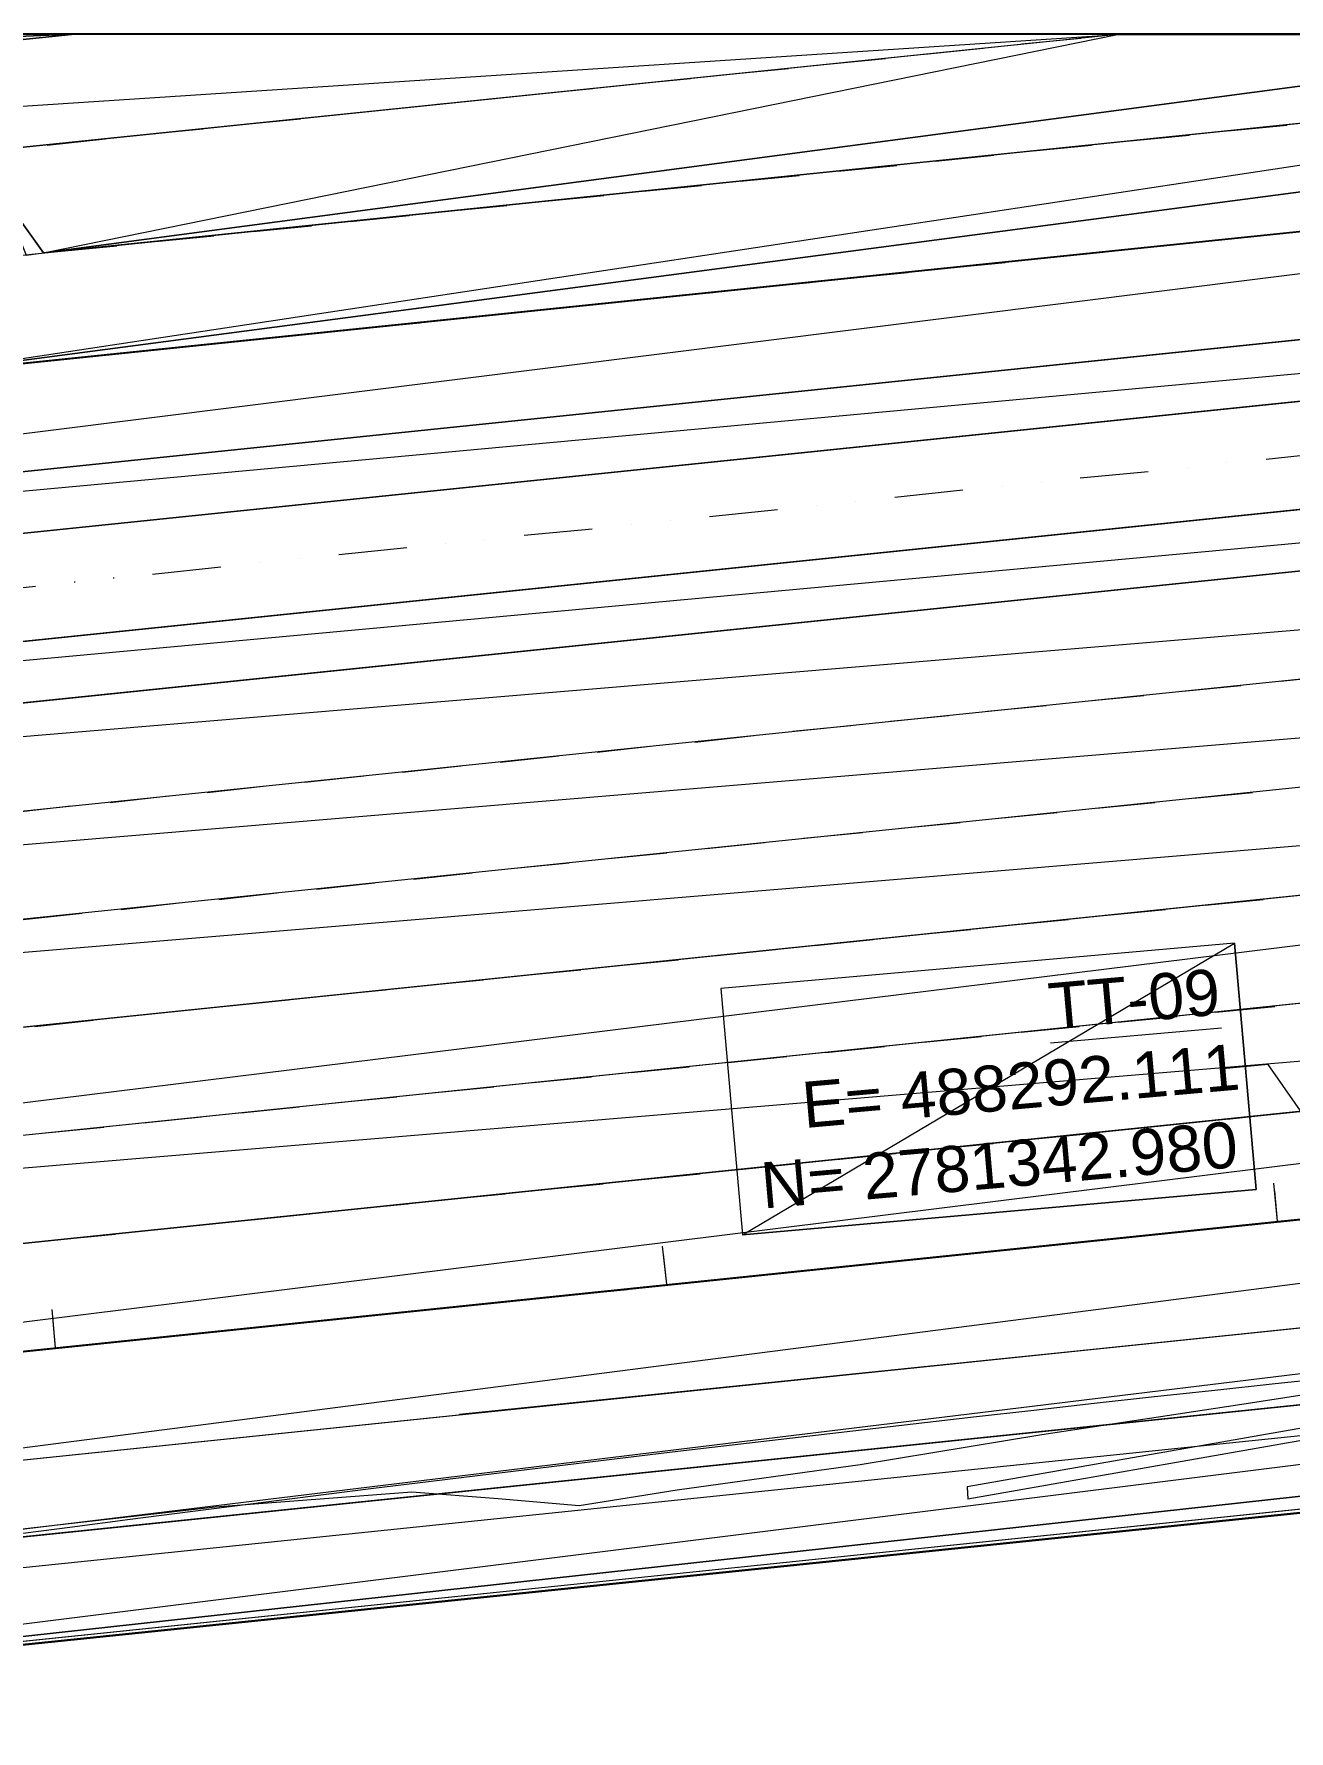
# Model space of a CAD drawing. Header units: inches. Extents: x -0.6 to 32.5, y 0.8 to 22.6.
# Drawn here: x 18.394 to 21.306, y 11.984 to 15.922 of the extents above; entities that cross this region are included whole.
import ezdxf

# ---------------------------------------------------------------- set-up
doc = ezdxf.new("R2010")
doc.units = ezdxf.units.IN
doc.header["$MEASUREMENT"] = 0
doc.layers.add('PDF_Geometry', color=7, linetype='Continuous', true_color=0xa5a5a5)
doc.layers.add('PDF_Text', color=7, linetype='Continuous')
doc.styles.add('PDF Arial', font='arial.ttf')

msp = doc.modelspace()

# ---------------------------------------------------------------- linework, layer by layer
at = {"layer": 'PDF_Geometry', "color": 7, "lineweight": 0}
for points in [[(27.7256, 9.3289), (27.7256, 15.9222), (0.8839, 15.9222), (0.8839, 9.3289), (27.7256, 9.3289)], [(21.2789, 13.1672), (21.2706, 13.2556)], [(21.2789, 13.1672), (21.2722, 13.2372)], [(19.8622, 13.0206), (19.8522, 13.1089)], [(19.8622, 13.0206), (19.8539, 13.0905)], [(18.4439, 12.8739), (18.4356, 12.9622)], [(18.4439, 12.8739), (18.4372, 12.9439)]]:
    msp.add_lwpolyline(points, dxfattribs=at)
at = {"layer": 'PDF_Geometry', "color": 254, "lineweight": 0, "true_color": 0xdcdcdc}
for points in [[(16.0556, 15.9206), (18.4806, 15.9206), (14.2522, 15.7356), (16.0556, 15.9206)], [(18.4806, 15.9206), (14.2522, 15.7356), (14.2772, 15.4872), (18.4806, 15.9206)], [(14.3022, 15.2389), (14.2772, 15.4872), (20.9072, 15.9206), (14.3022, 15.2389)], [(14.2772, 15.4872), (20.9072, 15.9206), (18.4806, 15.9206), (14.2772, 15.4872)], [(25.7589, 15.9206), (14.3806, 14.4939), (14.3539, 14.7422), (25.7589, 15.9206)], [(27.0589, 15.8056), (25.7589, 15.9206), (14.3806, 14.4939), (27.0589, 15.8056)], [(17.9689, 15.3672), (18.1356, 15.1339), (23.3322, 15.9206), (17.9689, 15.3672)], [(18.1356, 15.1339), (23.3322, 15.9206), (24.1006, 15.9206), (18.1356, 15.1339)], [(24.1006, 15.9206), (25.7589, 15.9206), (18.1356, 15.1339), (24.1006, 15.9206)], [(18.2489, 15.6472), (18.4156, 15.4139), (20.9072, 15.9206), (18.2489, 15.6472)], [(18.4156, 15.4139), (20.9072, 15.9206), (22.2339, 15.9206), (18.4156, 15.4139)], [(22.2339, 15.9206), (23.3322, 15.9206), (18.4156, 15.4139), (22.2339, 15.9206)], [(14.3806, 14.4939), (27.0739, 15.6639), (27.0589, 15.8056), (14.3806, 14.4939)], [(14.3939, 14.3522), (14.3806, 14.4939), (27.0739, 15.6639), (14.3939, 14.3522)], [(18.4156, 15.4139), (18.3206, 15.5472), (18.3756, 15.4089), (18.4156, 15.4139)], [(27.1222, 15.4172), (27.1372, 15.2756), (14.3872, 14.1006), (27.1222, 15.4172)], [(27.1372, 15.2756), (14.3872, 14.1006), (14.4072, 13.9606), (27.1372, 15.2756)], [(14.4072, 13.9606), (27.1622, 15.0272), (27.1372, 15.2756), (14.4072, 13.9606)], [(14.4422, 13.7122), (14.4072, 13.9606), (27.1622, 15.0272), (14.4422, 13.7122)], [(14.4422, 13.7122), (27.1889, 14.7789), (27.1622, 15.0272), (14.4422, 13.7122)], [(14.4772, 13.4655), (14.4422, 13.7122), (27.1889, 14.7789), (14.4772, 13.4655)], [(14.4772, 13.4656), (27.2139, 14.5306), (27.1889, 14.7789), (14.4772, 13.4656)], [(14.5122, 13.2189), (14.4772, 13.4656), (27.2139, 14.5306), (14.5122, 13.2189)], [(27.0722, 14.5172), (14.6789, 12.9856), (14.5122, 13.2189), (27.0722, 14.5172)], [(27.2389, 14.2839), (27.0722, 14.5172), (14.6789, 12.9856), (27.2389, 14.2839)], [(14.5472, 12.9706), (27.2656, 14.0355), (27.2389, 14.2839), (14.5472, 12.9706)], [(14.5822, 12.7239), (14.5472, 12.9706), (27.2656, 14.0355), (14.5822, 12.7239)], [(27.1239, 14.0206), (15.1206, 12.5289), (14.9522, 12.7622), (27.1239, 14.0206)], [(27.2906, 13.7872), (27.1239, 14.0206), (15.1206, 12.5289), (27.2906, 13.7872)], [(27.1489, 13.7722), (17.2789, 12.5006), (17.1122, 12.7339), (27.1489, 13.7722)], [(27.3156, 13.5389), (27.1489, 13.7722), (17.2789, 12.5006), (27.3156, 13.5389)], [(27.2155, 13.5289), (17.3989, 12.3339), (17.2789, 12.5006), (27.2155, 13.5289)], [(27.3339, 13.3622), (27.2155, 13.5289), (17.3989, 12.3339), (27.3339, 13.3622)]]:
    msp.add_lwpolyline(points, dxfattribs=at)
at = {"layer": 'PDF_Geometry', "lineweight": 0}
for points in [[(18.3972, 15.9122), (18.4806, 15.9206)], [(20.6856, 15.8989), (20.8222, 15.9122)], [(0.8856, 13.0989), (27.7239, 15.8739)], [(20.4606, 15.8756), (20.5956, 15.8889)], [(20.0072, 15.8289), (20.1439, 15.8422)], [(20.2339, 15.8522), (20.3689, 15.8656)], [(19.5556, 15.7822), (19.6906, 15.7956)], [(19.7806, 15.8056), (19.9172, 15.8189)], [(19.3289, 15.7589), (19.4639, 15.7722)], [(0.8856, 12.9556), (27.7239, 15.7306)], [(18.8756, 15.7122), (19.0122, 15.7256)], [(19.1022, 15.7356), (19.2372, 15.7489)], [(18.4239, 15.6639), (18.5589, 15.6789)], [(18.6489, 15.6889), (18.7856, 15.7022)], [(20.9372, 15.6739), (21.0739, 15.6872)], [(21.1639, 15.6972), (21.3006, 15.7106)], [(20.4856, 15.6272), (20.6206, 15.6406)], [(20.7122, 15.6506), (20.8472, 15.6639)], [(20.2589, 15.6039), (20.3956, 15.6172)], [(19.8072, 15.5572), (19.9422, 15.5706)], [(20.0322, 15.5806), (20.1689, 15.5939)], [(19.3539, 15.5106), (19.4906, 15.5239)], [(19.5806, 15.5339), (19.7156, 15.5472)], [(0.8856, 12.7056), (27.7239, 15.4806)], [(19.1272, 15.4872), (19.2639, 15.5006)], [(18.6755, 15.4406), (18.8106, 15.4539)], [(18.9022, 15.4639), (19.0372, 15.4772)], [(20.9639, 15.4256), (21.0989, 15.4406)], [(21.1906, 15.4489), (21.3256, 15.4639)], [(18.4489, 15.4172), (18.5856, 15.4306)], [(20.7372, 15.4022), (20.8739, 15.4156)], [(20.2855, 15.3556), (20.4206, 15.3689)], [(20.5106, 15.3789), (20.6472, 15.3922)], [(0.8856, 12.5622), (27.7239, 15.3372)], [(19.8322, 15.3089), (19.9689, 15.3222)], [(20.0589, 15.3322), (20.1939, 15.3456)], [(19.6056, 15.2856), (19.7422, 15.2989)], [(19.1539, 15.2389), (19.2889, 15.2522)], [(19.3806, 15.2622), (19.5156, 15.2756)], [(18.7005, 15.1922), (18.8372, 15.2056)], [(18.9272, 15.2155), (19.0622, 15.2289)], [(18.4739, 15.1689), (18.6106, 15.1822)], [(21.1605, 14.9272), (21.1605, 14.9272)], [(21.2522, 14.9356), (21.4105, 14.9522)], [(20.8206, 14.8922), (20.9789, 14.9072)], [(21.0706, 14.9172), (21.0706, 14.9172)], [(20.3906, 14.8472), (20.5489, 14.8639)], [(20.6406, 14.8722), (20.6406, 14.8722)], [(20.7306, 14.8822), (20.7306, 14.8822)], [(19.9606, 14.8022), (20.1189, 14.8189)], [(20.2089, 14.8289), (20.2089, 14.8289)], [(20.3006, 14.8372), (20.3006, 14.8372)], [(19.5306, 14.7589), (19.6889, 14.7739)], [(19.7789, 14.7839), (19.7789, 14.7839)], [(19.8706, 14.7939), (19.8706, 14.7939)], [(19.1006, 14.7139), (19.2589, 14.7305)], [(19.3489, 14.7389), (19.3489, 14.7389)], [(19.4389, 14.7489), (19.4389, 14.7489)], [(18.9189, 14.6956), (18.9189, 14.6956)], [(19.0089, 14.7039), (19.0089, 14.7039)], [(18.5789, 14.6589), (18.5789, 14.6605)], [(18.6689, 14.6689), (18.8272, 14.6856)], [(18.2389, 14.6239), (18.3972, 14.6406)], [(18.4872, 14.6506), (18.4889, 14.6506)], [(21.2855, 14.4206), (21.4206, 14.4339)], [(20.8322, 14.3739), (20.9689, 14.3872)], [(21.0589, 14.3972), (21.1939, 14.4106)], [(20.3806, 14.3272), (20.5156, 14.3405)], [(20.6056, 14.3506), (20.7422, 14.3639)], [(20.1539, 14.3039), (20.2889, 14.3172)], [(19.7006, 14.2556), (19.8372, 14.2706)], [(19.9272, 14.2789), (20.0639, 14.2939)], [(19.2489, 14.2089), (19.3839, 14.2239)], [(19.4756, 14.2322), (19.6106, 14.2472)], [(19.0222, 14.1856), (19.1589, 14.2006)], [(18.5706, 14.1389), (18.7056, 14.1539)], [(18.7956, 14.1622), (18.9322, 14.1772)], [(20.8589, 14.1256), (20.9939, 14.1389)], [(21.0839, 14.1489), (21.2206, 14.1622)], [(18.3439, 14.1156), (18.4789, 14.1306)], [(20.6322, 14.1022), (20.7672, 14.1156)], [(20.1789, 14.0556), (20.3156, 14.0689)], [(20.4056, 14.0789), (20.5422, 14.0922)], [(19.7272, 14.0089), (19.8622, 14.0222)], [(19.9539, 14.0322), (20.0889, 14.0456)], [(19.5006, 13.9856), (19.6356, 13.9989)], [(19.0489, 13.9372), (19.1839, 13.9522)], [(19.2739, 13.9606), (19.4106, 13.9756)], [(18.5956, 13.8906), (18.7306, 13.9056)], [(18.8222, 13.9139), (18.9572, 13.9289)], [(21.1106, 13.9006), (21.2456, 13.9139)], [(18.3689, 13.8672), (18.5056, 13.8822)], [(20.6572, 13.8539), (20.7939, 13.8672)], [(20.8839, 13.8772), (21.0189, 13.8906)], [(20.4306, 13.8306), (20.5672, 13.8439)], [(19.9789, 13.7839), (20.1139, 13.7972)], [(20.2056, 13.8072), (20.3406, 13.8206)], [(19.5256, 13.7372), (19.6622, 13.7506)], [(19.7522, 13.7606), (19.8889, 13.7739)], [(19.3006, 13.7139), (19.4356, 13.7272)], [(18.8472, 13.6672), (18.9839, 13.6806)], [(19.0739, 13.6906), (19.2089, 13.7039)], [(18.3956, 13.6189), (18.5306, 13.6339)], [(18.6206, 13.6439), (18.7572, 13.6572)], [(20.9089, 13.6289), (21.0456, 13.6422)], [(21.1356, 13.6522), (21.2722, 13.6656)], [(20.4572, 13.5822), (20.5922, 13.5956)], [(20.6839, 13.6056), (20.8189, 13.6189)], [(17.2789, 12.5006), (27.7239, 13.5806)], [(20.0039, 13.5355), (20.1406, 13.5489)], [(20.2306, 13.5589), (20.3672, 13.5722)], [(19.7789, 13.5122), (19.9139, 13.5256)], [(19.3256, 13.4655), (19.4606, 13.4789)], [(19.5522, 13.4889), (19.6872, 13.5022)], [(18.8739, 13.4189), (19.0089, 13.4322)], [(19.0989, 13.4422), (19.2356, 13.4556)], [(16.2956, 12.2206), (27.7239, 13.4022)], [(16.2956, 12.2206), (27.7239, 13.4022)], [(18.6472, 13.3956), (18.7822, 13.4089)], [(20.9356, 13.3806), (21.0706, 13.3956)], [(21.1622, 13.4039), (21.2972, 13.4189)], [(18.4206, 13.3722), (18.5556, 13.3856)], [(20.7089, 13.3572), (20.8439, 13.3706)], [(20.2556, 13.3106), (20.3922, 13.3239)], [(20.4822, 13.3339), (20.6189, 13.3472)], [(19.8039, 13.2639), (19.9389, 13.2772)], [(20.0306, 13.2872), (20.1656, 13.3006)], [(19.5772, 13.2406), (19.7139, 13.2539)], [(19.1256, 13.1939), (19.2606, 13.2072)], [(19.3506, 13.2172), (19.4872, 13.2306)], [(18.6722, 13.1472), (18.8089, 13.1606)], [(18.8989, 13.1706), (19.0339, 13.1839)], [(21.2189, 13.1589), (21.3539, 13.1739)], [(18.4456, 13.1239), (18.5822, 13.1372)], [(20.7656, 13.1122), (20.9022, 13.1272)], [(20.9922, 13.1356), (21.1289, 13.1506)], [(20.3139, 13.0656), (20.4489, 13.0806)], [(20.5406, 13.0889), (20.6756, 13.1039)], [(20.0872, 13.0422), (20.2239, 13.0556)], [(19.6356, 12.9956), (19.7706, 13.0089)], [(19.8606, 13.0189), (19.9972, 13.0322)], [(19.1822, 12.9489), (19.3189, 12.9622)], [(19.4089, 12.9722), (19.5439, 12.9856)], [(18.9556, 12.9255), (19.0922, 12.9389)], [(18.5039, 12.8789), (18.6389, 12.8922)], [(18.7306, 12.9022), (18.8656, 12.9156)], [(18.2772, 12.8556), (18.4139, 12.8689)], [(21.7539, 12.7606), (20.5589, 12.5506)], [(21.7572, 12.7322), (20.5606, 12.5222)], [(20.5589, 12.5505), (20.5606, 12.5222)]]:
    msp.add_lwpolyline(points, dxfattribs=at)
at = {"layer": 'PDF_Geometry', "color": 1, "lineweight": 0}
msp.add_lwpolyline([(0.8856, 11.0572), (27.7239, 13.8339)], dxfattribs=at)
at = {"layer": 'PDF_Geometry', "color": 41, "lineweight": 0}
for points in [[(19.9872, 13.7072), (20.0372, 13.1356), (21.1789, 13.8122), (19.9872, 13.7072)], [(20.0372, 13.1356), (21.1789, 13.8122), (21.2289, 13.2406), (20.0372, 13.1356)]]:
    msp.add_lwpolyline(points, dxfattribs=at)
at = {"layer": 'PDF_Geometry', "color": 160, "lineweight": 9}
msp.add_lwpolyline([(19.9872, 13.7072), (20.0372, 13.1356), (21.2289, 13.2406), (21.1789, 13.8122), (19.9872, 13.7072)], dxfattribs=at)
at = {"layer": 'PDF_Geometry', "color": 1, "lineweight": 9}
msp.add_lwpolyline([(20.7522, 13.5806), (21.1489, 13.6156)], dxfattribs=at)
at = {"layer": 'PDF_Geometry', "color": 7, "lineweight": 9}
msp.add_lwpolyline([(21.8089, 12.7406), (21.2572, 13.5306), (21.1522, 13.5206)], dxfattribs=at)
at = {"layer": 'PDF_Geometry', "color": 2, "lineweight": 0}
for points in [[(27.7239, 13.4022), (16.2956, 12.2206), (15.6222, 12.1372), (14.9489, 12.0489), (14.2772, 11.9539), (13.6056, 11.8522), (11.7772, 11.5656), (11.4639, 11.5156), (11.8289, 11.5156), (27.7239, 13.1606)], [(16.2956, 12.2206), (16.4572, 11.9939), (27.7239, 13.4022), (16.2956, 12.2206)], [(16.4572, 11.9939), (27.7239, 13.4022), (27.7239, 13.2306), (16.4572, 11.9939)], [(27.7239, 13.2306), (27.7239, 13.1606), (16.4572, 11.9939), (27.7239, 13.2306)]]:
    msp.add_lwpolyline(points, dxfattribs=at)
at = {"layer": 'PDF_Geometry', "color": 9, "lineweight": 5, "true_color": 0xbababa}
msp.add_lwpolyline([(18.3122, 12.4472), (18.8139, 12.5039), (19.2706, 12.5389), (19.4706, 12.5239), (19.6589, 12.5072), (19.8856, 12.5439), (20.3106, 12.6022), (20.7322, 12.6722), (21.1856, 12.7406), (21.5256, 12.7939), (22.0639, 12.8439), (22.6556, 12.9056), (23.2206, 12.9656), (23.9606, 13.0439), (24.1839, 13.0639), (24.8672, 13.1356), (25.4656, 13.1939), (26.1906, 13.2756), (26.8822, 13.3406), (27.5589, 13.4122), (27.7239, 13.4289)], dxfattribs=at)
at = {"layer": 'PDF_Geometry', "color": 7, "lineweight": 13}
for points in [[(11.8406, 11.6889), (27.7239, 13.3306)], [(19.3806, 12.7189), (20.9339, 12.8789)]]:
    msp.add_lwpolyline(points, dxfattribs=at)
at = {"layer": 'PDF_Geometry', "color": 7, "lineweight": 20}
for points in [[(21.1472, 13.1522), (21.6789, 13.2072)], [(20.3489, 13.0706), (20.8806, 13.1256)], [(20.9706, 13.1339), (21.0589, 13.1439)], [(19.5522, 12.9872), (20.0839, 13.0422)], [(20.1722, 13.0522), (20.2605, 13.0606)], [(18.7556, 12.9056), (19.2872, 12.9606)], [(19.3756, 12.9689), (19.4639, 12.9789)], [(18.5772, 12.8872), (18.6655, 12.8956)], [(17.9572, 12.8222), (18.4889, 12.8772)]]:
    msp.add_lwpolyline(points, dxfattribs=at)
at = {"layer": 'PDF_Geometry', "color": 7, "lineweight": 30}
msp.add_lwpolyline([(11.4939, 11.4739), (27.7239, 13.1506)], dxfattribs=at)
at = {"layer": 'PDF_Geometry', "color": 9, "lineweight": 5, "true_color": 0xbababa}
msp.add_arc((34.8942, -113.4496), 126.972, 93.234996, 101.368949, dxfattribs=at)
msp.add_arc((34.8942, -113.4496), 126.972, 93.234996, 101.368949, dxfattribs=at)

# ---------------------------------------------------------------- texts
at = {"layer": 'PDF_Text', "color": 1, "insert": (20.7525, 13.6107), "char_height": 0.106885, "attachment_point": 7, "rotation": 5.0428, "style": 'PDF Arial'}
msp.add_mtext('\\W1.000792;TT-09', dxfattribs=at)
at = {"layer": 'PDF_Text', "color": 160, "attachment_point": 7, "style": 'PDF Arial'}
for s, insert, char_height, rotation in [('\\W1.000896;E= 488292.111', (20.1808, 13.3815), 0.106885, 5.0754), ('\\W1.000930;N= 2781342.980', (20.0854, 13.1947), 0.106886, 5.0101)]:
    msp.add_mtext(s, dxfattribs=dict(at, insert=insert, char_height=char_height, rotation=rotation))

doc.saveas('drawing.dxf')
